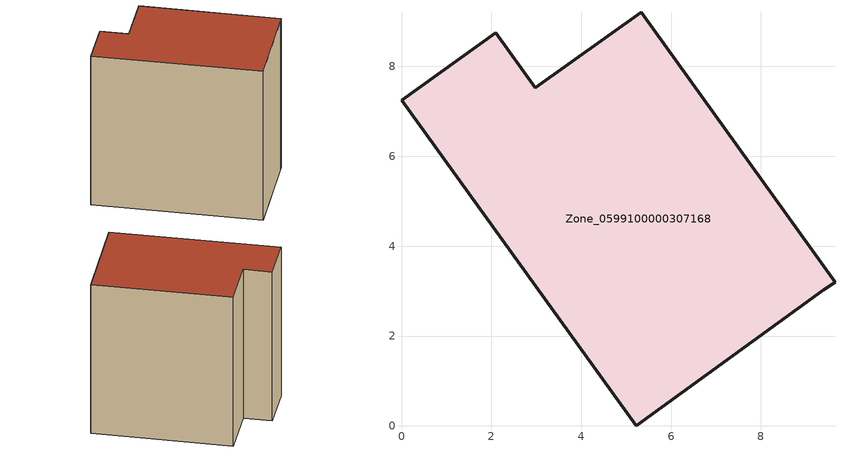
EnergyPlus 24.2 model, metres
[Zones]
Zone_0599100000307168
 floor ground (C_G): 9.65,3.2 9.4,3.03 5.23,0 0,7.25 2.1,8.75 2.98,7.53 5.34,9.21 z0
 wall outside (C_F): 9.65,3.2 5.34,9.21 2.98,7.53 2.1,8.75 0,7.25 5.23,0 9.4,3.03 9.65,3.2 z0:8.77
 roof outside (C_R): 9.4,3.03 9.65,3.2 5.34,9.21 2.98,7.53 2.1,8.75 0,7.25 5.23,0 z8.77
[BUILDING]
Pand.0599100000307168: North Axis=0; Terrain=City; Loads Convergence Tolerance Value=0.04; Temperature Convergence Tolerance Value=0.4; Solar Distribution=FullExterior; Maximum Number of Warmup Days=25; Minimum Number of Warmup Days=1
[Site:Location]
Rotterdam.The.Hague.AP_ZH_NLD Design_Conditions: Latitude=51.96; Longitude=4.45; Time Zone=1; Elevation=-4.5
[SITE:GROUNDTEMPERATURE:BUILDINGSURFACE]
18, 18, 18, 18, 18, 18, 18, 18, 18, 18, 18, 18
[MATERIAL] Thermal Absorptance=0.9; Solar Absorptance=0.7; Visible Absorptance=0.7
Name | Roughness | Thickness | Conductivity | Density | Specific Heat
G.TI.1975-1991 | MediumSmooth | 0.15 | 0.288461 | 540 | 1210
F.TI.1975-1991 | Rough | 0.3 | 0.230769 | 1920 | 840
R.TI.1975-1991 | MediumRough | 0.2 | 0.153846 | 1500 | 1000
[CONSTRUCTION]
C_G: G.TI.1975-1991
C_F: F.TI.1975-1991
C_R: R.TI.1975-1991
[ZONE]
Zone_0599100000307168: Type=1; Multiplier=1; Ceiling Height=Autocalculate; Volume=Autocalculate; Floor Area=autocalculate; Part of Total Floor Area=Yes
[ZONEINFILTRATION:DESIGNFLOWRATE]
Infil_Zone_0599100000307168: Zone or ZoneList or Space or SpaceList=Zone_0599100000307168; Schedule=AlwaysOn; Design Flow Rate Calculation Method=Flow/Area; Flow Rate per Floor Area=0.003; Constant Term Coefficient=1; Temperature Term Coefficient=0; Velocity Term Coefficient=0; Velocity Squared Term Coefficient=0
[HVACTEMPLATE:ZONE:IDEALLOADSAIRSYSTEM]
Zone_0599100000307168: Maximum Heating Supply Air Temperature=50; Minimum Cooling Supply Air Temperature=13; Maximum Heating Supply Air Humidity Ratio=0.0156; Minimum Cooling Supply Air Humidity Ratio=0.0077; Heating Limit=NoLimit; Cooling Limit=NoLimit; Dehumidification Control Type=ConstantSensibleHeatRatio; Cooling Sensible Heat Ratio=0.7; Dehumidification Setpoint=60; Humidification Control Type=None; Humidification Setpoint=30; Outdoor Air Method=None; Outdoor Air Flow Rate per Person=0.00944; Outdoor Air Flow Rate per Zone Floor Area=0; Outdoor Air Flow Rate per Zone=0; Demand Controlled Ventilation Type=None; Outdoor Air Economizer Type=NoEconomizer; Heat Recovery Type=None; Sensible Heat Recovery Effectiveness=0.7; Latent Heat Recovery Effectiveness=0.65
[ZONECONTROL:THERMOSTAT]
ThermostatControl_Zone_0599100000307168: Zone or ZoneList=Zone_0599100000307168; Control Type Schedule=DualSetpointControlType; Control 1=Thermostat_Zone_0599100000307168; Temperature Difference Between Cutout And Setpoint=0
[THERMOSTATSETPOINT:DUALSETPOINT]
Thermostat_Zone_0599100000307168: Heating Setpoint Temperature Schedule=HeatingSetpoint_Zone_0599100000307168; Cooling Setpoint Temperature Schedule=CoolingSetpoint_Zone_0599100000307168
[SCHEDULE:COMPACT]
HeatingSetpoint_Zone_0599100000307168: Through: 12/31, For: AllDays, Until: 24:00, 21
CoolingSetpoint_Zone_0599100000307168: Through: 12/31, For: AllDays, Until: 24:00, 24
DualSetpointControlType: Through: 12/31, For: AllDays, Until: 24:00, 4
AlwaysOn: Through: 12/31, For: AllDays, Until: 24:00, 1
